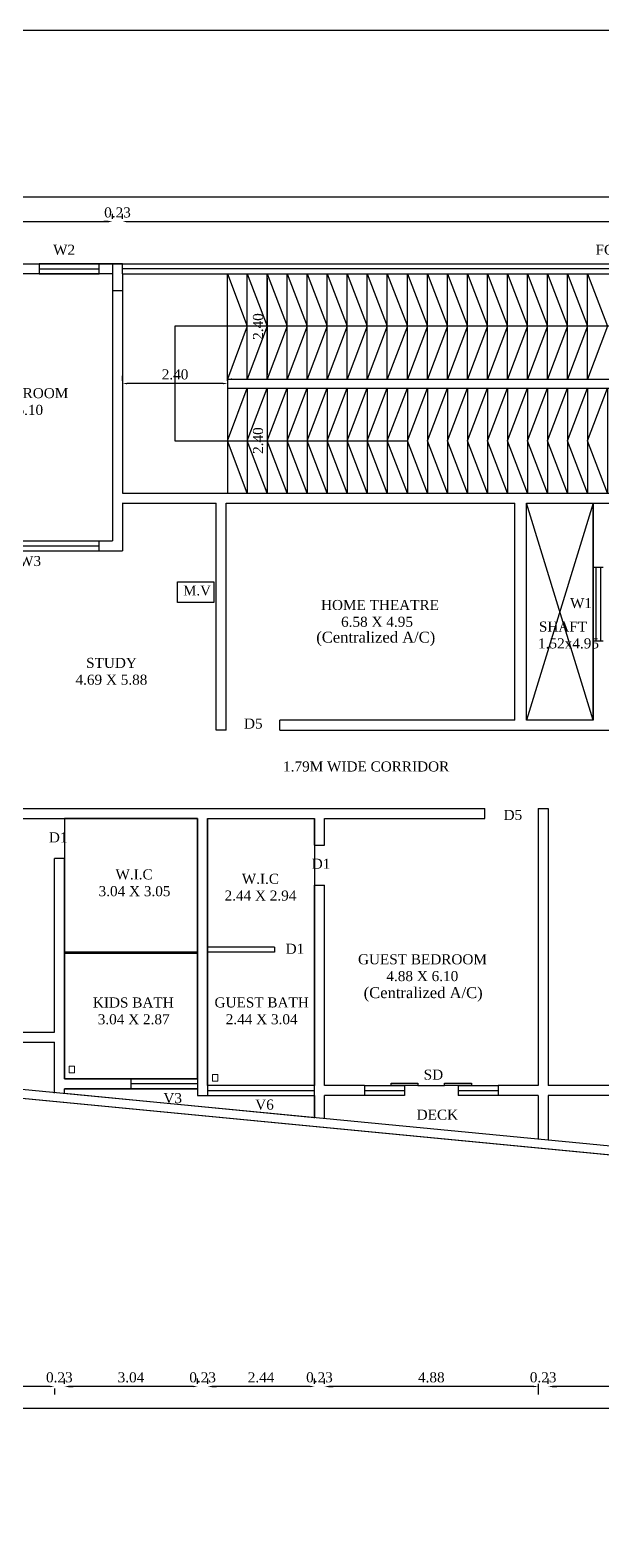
# Model space of a CAD drawing. Header units: metres. Extents: x 2754 to 3501, y 1112 to 1514.
# Drawn here: x 3233.13 to 3246.18, y 1411.53 to 1445.9 of the extents above; entities that cross this region are included whole.
import ezdxf
from ezdxf.enums import TextEntityAlignment as Align
from ezdxf.lldxf.tags import DXFTag

# ---------------------------------------------------------------- set-up
doc = ezdxf.new("R2010")
doc.units = ezdxf.units.M
doc.linetypes.add('Demolished', pattern=[4.8, 3.2, -1.6])
for name, color, linetype in [('A-ANNO-DIMS', 2, 'Continuous'), ('A-DOOR', 2, 'Continuous'), ('A-FLOR', 2, 'Continuous'), ('A-WALL', 2, 'Continuous'), ('AR -DOOR', 2, 'Continuous'), ('AR-DOOR', 2, 'Continuous'), ('AR-HIDDEN', 2, 'DASHED'), ('AR-THIN', 8, 'Continuous'), ('AR-WALL', 7, 'Continuous'), ('BLK_1_FLR_4_BLT_UP_AREA', 1, 'Continuous'), ('BLK_1_FLR_4_BLT_UP_AREA_DEDUCT', 1, 'Continuous'), ('BLK_1_FLR_4_WC_BATH', 223, 'Continuous')]:
    doc.layers.add(name, color=color, linetype=linetype)
doc.layers.add('BLK_1_FLR_4_WASH', color=55, linetype='Continuous', lineweight=5)
doc.styles.add('ANAND', font='times.ttf')
tags = doc.linetypes.add('DASHED', pattern=[0.75, 0.5, -0.25]).pattern_tags.tags
tags[6:7] = [DXFTag(74, 4), DXFTag(75, 0), DXFTag(340, '0'), DXFTag(46, 1.0), DXFTag(50, 0.0), DXFTag(44, 0.0), DXFTag(45, 0.0)]
tags[4:5] = [DXFTag(74, 4), DXFTag(75, 0), DXFTag(340, '0'), DXFTag(46, 1.0), DXFTag(50, 0.0), DXFTag(44, 0.0), DXFTag(45, 0.0)]
doc.dimstyles.new('V1', dxfattribs={"dimtxt": 0.23, "dimasz": 0.1, "dimexe": 0.18, "dimexo": 0.0625, "dimgap": 0.09, "dimtad": 1, "dimzin": 0, "dimdsep": 46, "dimtxsty": 'ANAND', "dimcen": 0.09, "dimadec": 0, "dimazin": 0, "dimtfac": 1, "dimtix": 1, "dimtofl": 0, "dimtmove": 2, "dimatfit": 0, "dimfxl": 0, "dimtolj": 1, "dimtzin": 0, "dimarcsym": 0})

# ---------------------------------------------------------------- blocks, each defined once
blk = doc.blocks.new('*D196')
at = {"color": 0, "lineweight": -2}
for p, q in [((3230.12, 1441.595), (3230.12, 1441.712)), ((3230.22, 1441.532), (3234.91, 1441.532)), ((3235.01, 1441.595), (3235.01, 1441.712))]:
    blk.add_line(p, q, dxfattribs=at)
at = {"color": 0}
for points in [[(3230.22, 1441.549), (3230.22, 1441.515), (3230.12, 1441.532)], [(3234.91, 1441.549), (3234.91, 1441.515), (3235.01, 1441.532)]]:
    blk.add_solid(points, dxfattribs=at)
at = {"layer": 'Defpoints', "color": 0}
for p in [(3230.12, 1441.532), (3235.01, 1441.532), (3235.01, 1441.532)]:
    blk.add_point(p, dxfattribs=at)
at = {"color": 0, "insert": (3232.565, 1441.739), "char_height": 0.23, "attachment_point": 5, "style": 'ANAND'}
blk.add_mtext('\\A1;4.89', dxfattribs=at)
blk = doc.blocks.new('*D197')
at = {"color": 0, "lineweight": -2}
for p, q in [((3234.91, 1441.532), (3234.81, 1441.532)), ((3235.01, 1441.595), (3235.01, 1441.712)), ((3235.239, 1441.595), (3235.239, 1441.712)), ((3235.339, 1441.532), (3235.439, 1441.532))]:
    blk.add_line(p, q, dxfattribs=at)
at = {"color": 0}
for points in [[(3234.91, 1441.549), (3234.91, 1441.515), (3235.01, 1441.532)], [(3235.339, 1441.549), (3235.339, 1441.515), (3235.239, 1441.532)]]:
    blk.add_solid(points, dxfattribs=at)
at = {"layer": 'Defpoints', "color": 0}
for p in [(3235.01, 1441.532), (3235.239, 1441.532), (3235.239, 1441.532)]:
    blk.add_point(p, dxfattribs=at)
at = {"color": 0, "insert": (3235.125, 1441.739), "char_height": 0.23, "attachment_point": 5, "style": 'ANAND'}
blk.add_mtext('\\A1;0.23', dxfattribs=at)
blk = doc.blocks.new('*D198')
at = {"color": 0, "lineweight": -2}
for p, q in [((3235.239, 1441.595), (3235.239, 1441.712)), ((3235.339, 1441.532), (3260.387, 1441.532)), ((3260.487, 1441.595), (3260.487, 1441.712))]:
    blk.add_line(p, q, dxfattribs=at)
at = {"color": 0}
for points in [[(3235.339, 1441.549), (3235.339, 1441.515), (3235.239, 1441.532)], [(3260.387, 1441.549), (3260.387, 1441.515), (3260.487, 1441.532)]]:
    blk.add_solid(points, dxfattribs=at)
at = {"layer": 'Defpoints', "color": 0}
for p in [(3235.239, 1441.532), (3260.487, 1441.532), (3260.487, 1441.532)]:
    blk.add_point(p, dxfattribs=at)
at = {"color": 0, "insert": (3247.863, 1441.739), "char_height": 0.23, "attachment_point": 5, "style": 'ANAND'}
blk.add_mtext('\\A1;25.25', dxfattribs=at)
blk = doc.blocks.new('*D205')
at = {"color": 0, "lineweight": -2}
for p, q in [((3219.567, 1442.157), (3219.567, 1442.274)), ((3291.805, 1442.157), (3291.805, 1442.274)), ((3219.667, 1442.094), (3291.705, 1442.094))]:
    blk.add_line(p, q, dxfattribs=at)
at = {"color": 0}
for points in [[(3219.667, 1442.111), (3219.667, 1442.078), (3219.567, 1442.094)], [(3291.705, 1442.111), (3291.705, 1442.078), (3291.805, 1442.094)]]:
    blk.add_solid(points, dxfattribs=at)
at = {"layer": 'Defpoints', "color": 0}
for p in [(3219.567, 1442.094), (3291.805, 1442.094), (3291.805, 1442.094)]:
    blk.add_point(p, dxfattribs=at)
at = {"color": 0, "insert": (3255.686, 1442.302), "char_height": 0.23, "attachment_point": 5, "style": 'ANAND'}
blk.add_mtext('\\A1;72.24', dxfattribs=at)
blk = doc.blocks.new('*D224')
at = {"color": 0, "lineweight": -2}
for p, q in [((3244.955, 1414.998), (3244.955, 1415.115)), ((3251.546, 1414.998), (3251.546, 1415.115)), ((3251.446, 1414.935), (3245.055, 1414.935))]:
    blk.add_line(p, q, dxfattribs=at)
at = {"color": 0}
for points in [[(3245.055, 1414.952), (3245.055, 1414.919), (3244.955, 1414.935)], [(3251.446, 1414.952), (3251.446, 1414.919), (3251.546, 1414.935)]]:
    blk.add_solid(points, dxfattribs=at)
at = {"layer": 'Defpoints', "color": 0}
for p in [(3244.955, 1414.935), (3244.955, 1414.935), (3251.546, 1414.935)]:
    blk.add_point(p, dxfattribs=at)
at = {"color": 0, "insert": (3248.251, 1415.143), "char_height": 0.23, "attachment_point": 5, "style": 'ANAND'}
blk.add_mtext('\\A1;6.59', dxfattribs=at)
blk = doc.blocks.new('*D225')
at = {"color": 0, "lineweight": -2}
for p, q in [((3244.955, 1414.998), (3244.955, 1415.115)), ((3244.626, 1414.935), (3244.526, 1414.935)), ((3244.726, 1414.994), (3244.726, 1414.755)), ((3245.055, 1414.935), (3245.155, 1414.935))]:
    blk.add_line(p, q, dxfattribs=at)
at = {"color": 0}
for points in [[(3244.626, 1414.952), (3244.626, 1414.919), (3244.726, 1414.935)], [(3245.055, 1414.952), (3245.055, 1414.919), (3244.955, 1414.935)]]:
    blk.add_solid(points, dxfattribs=at)
at = {"layer": 'Defpoints', "color": 0}
for p in [(3244.726, 1415.057), (3244.726, 1414.935), (3244.955, 1414.935)]:
    blk.add_point(p, dxfattribs=at)
at = {"color": 0, "insert": (3244.841, 1415.143), "char_height": 0.23, "attachment_point": 5, "style": 'ANAND'}
blk.add_mtext('\\A1;0.23', dxfattribs=at)
blk = doc.blocks.new('*D226')
at = {"color": 0, "lineweight": -2}
for p, q in [((3239.85, 1414.998), (3239.85, 1415.115)), ((3244.626, 1414.935), (3239.95, 1414.935)), ((3244.726, 1414.994), (3244.726, 1414.755))]:
    blk.add_line(p, q, dxfattribs=at)
at = {"color": 0}
for points in [[(3239.95, 1414.952), (3239.95, 1414.919), (3239.85, 1414.935)], [(3244.626, 1414.952), (3244.626, 1414.919), (3244.726, 1414.935)]]:
    blk.add_solid(points, dxfattribs=at)
at = {"layer": 'Defpoints', "color": 0}
for p in [(3244.726, 1415.057), (3239.85, 1414.935), (3239.85, 1414.935)]:
    blk.add_point(p, dxfattribs=at)
at = {"color": 0, "insert": (3242.288, 1415.143), "char_height": 0.23, "attachment_point": 5, "style": 'ANAND'}
blk.add_mtext('\\A1;4.88', dxfattribs=at)
blk = doc.blocks.new('*D227')
at = {"color": 0, "lineweight": -2}
for p, q in [((3239.621, 1414.998), (3239.621, 1415.115)), ((3239.85, 1414.998), (3239.85, 1415.115)), ((3239.521, 1414.935), (3239.421, 1414.935)), ((3239.95, 1414.935), (3240.05, 1414.935))]:
    blk.add_line(p, q, dxfattribs=at)
at = {"color": 0}
for points in [[(3239.521, 1414.952), (3239.521, 1414.919), (3239.621, 1414.935)], [(3239.95, 1414.952), (3239.95, 1414.919), (3239.85, 1414.935)]]:
    blk.add_solid(points, dxfattribs=at)
at = {"layer": 'Defpoints', "color": 0}
for p in [(3239.621, 1414.935), (3239.621, 1414.935), (3239.85, 1414.935)]:
    blk.add_point(p, dxfattribs=at)
at = {"color": 0, "insert": (3239.735, 1415.143), "char_height": 0.23, "attachment_point": 5, "style": 'ANAND'}
blk.add_mtext('\\A1;0.23', dxfattribs=at)
blk = doc.blocks.new('*D228')
at = {"color": 0, "lineweight": -2}
for p, q in [((3237.183, 1414.998), (3237.183, 1415.115)), ((3239.621, 1414.998), (3239.621, 1415.115)), ((3239.521, 1414.935), (3237.283, 1414.935))]:
    blk.add_line(p, q, dxfattribs=at)
at = {"color": 0}
for points in [[(3237.283, 1414.952), (3237.283, 1414.919), (3237.183, 1414.935)], [(3239.521, 1414.952), (3239.521, 1414.919), (3239.621, 1414.935)]]:
    blk.add_solid(points, dxfattribs=at)
at = {"layer": 'Defpoints', "color": 0}
for p in [(3237.183, 1414.935), (3237.183, 1414.935), (3239.621, 1414.935)]:
    blk.add_point(p, dxfattribs=at)
at = {"color": 0, "insert": (3238.402, 1415.143), "char_height": 0.23, "attachment_point": 5, "style": 'ANAND'}
blk.add_mtext('\\A1;2.44', dxfattribs=at)
blk = doc.blocks.new('*D229')
at = {"color": 0, "lineweight": -2}
for p, q in [((3236.954, 1414.998), (3236.954, 1415.115)), ((3237.183, 1414.998), (3237.183, 1415.115)), ((3236.854, 1414.935), (3236.754, 1414.935)), ((3237.283, 1414.935), (3237.383, 1414.935))]:
    blk.add_line(p, q, dxfattribs=at)
at = {"color": 0}
for points in [[(3236.854, 1414.952), (3236.854, 1414.919), (3236.954, 1414.935)], [(3237.283, 1414.952), (3237.283, 1414.919), (3237.183, 1414.935)]]:
    blk.add_solid(points, dxfattribs=at)
at = {"layer": 'Defpoints', "color": 0}
for p in [(3236.954, 1414.935), (3236.954, 1414.935), (3237.183, 1414.935)]:
    blk.add_point(p, dxfattribs=at)
at = {"color": 0, "insert": (3237.068, 1415.143), "char_height": 0.23, "attachment_point": 5, "style": 'ANAND'}
blk.add_mtext('\\A1;0.23', dxfattribs=at)
blk = doc.blocks.new('*D230')
at = {"color": 0, "lineweight": -2}
for p, q in [((3233.912, 1414.998), (3233.912, 1415.115)), ((3236.954, 1414.998), (3236.954, 1415.115)), ((3236.854, 1414.935), (3234.012, 1414.935))]:
    blk.add_line(p, q, dxfattribs=at)
at = {"color": 0}
for points in [[(3234.012, 1414.952), (3234.012, 1414.919), (3233.912, 1414.935)], [(3236.854, 1414.952), (3236.854, 1414.919), (3236.954, 1414.935)]]:
    blk.add_solid(points, dxfattribs=at)
at = {"layer": 'Defpoints', "color": 0}
for p in [(3233.912, 1414.935), (3233.912, 1414.935), (3236.954, 1414.935)]:
    blk.add_point(p, dxfattribs=at)
at = {"color": 0, "insert": (3235.433, 1415.143), "char_height": 0.23, "attachment_point": 5, "style": 'ANAND'}
blk.add_mtext('\\A1;3.04', dxfattribs=at)
blk = doc.blocks.new('*D231')
at = {"color": 0, "lineweight": -2}
for p, q in [((3233.912, 1414.998), (3233.912, 1415.115)), ((3233.583, 1414.935), (3233.483, 1414.935)), ((3233.683, 1414.89), (3233.683, 1414.755)), ((3234.012, 1414.935), (3234.112, 1414.935))]:
    blk.add_line(p, q, dxfattribs=at)
at = {"color": 0}
for points in [[(3233.583, 1414.952), (3233.583, 1414.919), (3233.683, 1414.935)], [(3234.012, 1414.952), (3234.012, 1414.919), (3233.912, 1414.935)]]:
    blk.add_solid(points, dxfattribs=at)
at = {"layer": 'Defpoints', "color": 0}
for p in [(3233.683, 1414.952), (3233.683, 1414.935), (3233.912, 1414.935)]:
    blk.add_point(p, dxfattribs=at)
at = {"color": 0, "insert": (3233.797, 1415.143), "char_height": 0.23, "attachment_point": 5, "style": 'ANAND'}
blk.add_mtext('\\A1;0.23', dxfattribs=at)
blk = doc.blocks.new('*D232')
at = {"color": 0, "lineweight": -2}
for p, q in [((3222.926, 1414.998), (3222.926, 1415.115)), ((3233.583, 1414.935), (3223.026, 1414.935)), ((3233.683, 1414.89), (3233.683, 1414.755))]:
    blk.add_line(p, q, dxfattribs=at)
at = {"color": 0}
for points in [[(3223.026, 1414.952), (3223.026, 1414.919), (3222.926, 1414.935)], [(3233.583, 1414.952), (3233.583, 1414.919), (3233.683, 1414.935)]]:
    blk.add_solid(points, dxfattribs=at)
at = {"layer": 'Defpoints', "color": 0}
for p in [(3222.926, 1414.935), (3222.926, 1414.935), (3233.683, 1414.952)]:
    blk.add_point(p, dxfattribs=at)
at = {"color": 0, "insert": (3228.305, 1415.143), "char_height": 0.23, "attachment_point": 5, "style": 'ANAND'}
blk.add_mtext('\\A1;10.76', dxfattribs=at)
blk = doc.blocks.new('*D236')
at = {"color": 0, "lineweight": -2}
for p, q in [((3219.567, 1414.265), (3219.567, 1414.614)), ((3291.705, 1414.434), (3219.667, 1414.434)), ((3291.805, 1414.265), (3291.805, 1414.614))]:
    blk.add_line(p, q, dxfattribs=at)
at = {"color": 0}
for points in [[(3219.667, 1414.45), (3219.667, 1414.417), (3219.567, 1414.434)], [(3291.705, 1414.45), (3291.705, 1414.417), (3291.805, 1414.434)]]:
    blk.add_solid(points, dxfattribs=at)
at = {"layer": 'Defpoints', "color": 0}
for p in [(3219.567, 1414.434), (3219.567, 1414.202), (3291.805, 1414.202)]:
    blk.add_point(p, dxfattribs=at)
at = {"color": 0, "insert": (3255.686, 1414.641), "char_height": 0.23, "attachment_point": 5, "style": 'ANAND'}
blk.add_mtext('\\A1;72.24', dxfattribs=at)
blk = doc.blocks.new('*D427')
at = {"color": 0, "lineweight": -2}
for p, q in [((3238.541, 1440.236), (3238.541, 1438.036)), ((3238.603, 1440.336), (3238.721, 1440.336)), ((3238.603, 1437.936), (3238.721, 1437.936))]:
    blk.add_line(p, q, dxfattribs=at)
at = {"color": 0}
for points in [[(3238.524, 1440.236), (3238.558, 1440.236), (3238.541, 1440.336)], [(3238.524, 1438.036), (3238.558, 1438.036), (3238.541, 1437.936)]]:
    blk.add_solid(points, dxfattribs=at)
at = {"layer": 'Defpoints', "color": 0}
for p in [(3238.541, 1440.336), (3238.541, 1437.936), (3238.541, 1437.936)]:
    blk.add_point(p, dxfattribs=at)
at = {"color": 0, "insert": (3238.334, 1439.136), "char_height": 0.23, "attachment_point": 5, "rotation": 90, "style": 'ANAND'}
blk.add_mtext('\\A1;2.40', dxfattribs=at)
blk = doc.blocks.new('*D428')
at = {"color": 0, "lineweight": -2}
for p, q in [((3238.603, 1437.732), (3238.721, 1437.732)), ((3238.541, 1437.632), (3238.541, 1435.432)), ((3238.603, 1435.332), (3238.721, 1435.332))]:
    blk.add_line(p, q, dxfattribs=at)
at = {"color": 0}
for points in [[(3238.524, 1437.632), (3238.558, 1437.632), (3238.541, 1437.732)], [(3238.524, 1435.432), (3238.558, 1435.432), (3238.541, 1435.332)]]:
    blk.add_solid(points, dxfattribs=at)
at = {"layer": 'Defpoints', "color": 0}
for p in [(3238.541, 1437.732), (3238.541, 1435.332), (3238.541, 1435.332)]:
    blk.add_point(p, dxfattribs=at)
at = {"color": 0, "insert": (3238.334, 1436.532), "char_height": 0.23, "attachment_point": 5, "rotation": 90, "style": 'ANAND'}
blk.add_mtext('\\A1;2.40', dxfattribs=at)
blk = doc.blocks.new('*D429')
at = {"color": 0, "lineweight": -2}
for p, q in [((3235.239, 1437.897), (3235.239, 1438.014)), ((3237.539, 1437.834), (3235.339, 1437.834)), ((3237.639, 1437.897), (3237.639, 1438.014))]:
    blk.add_line(p, q, dxfattribs=at)
at = {"color": 0}
for points in [[(3235.339, 1437.851), (3235.339, 1437.817), (3235.239, 1437.834)], [(3237.539, 1437.851), (3237.539, 1437.817), (3237.639, 1437.834)]]:
    blk.add_solid(points, dxfattribs=at)
at = {"layer": 'Defpoints', "color": 0}
for p in [(3235.239, 1437.834), (3235.239, 1437.834), (3237.639, 1437.834)]:
    blk.add_point(p, dxfattribs=at)
at = {"color": 0, "insert": (3236.439, 1438.041), "char_height": 0.23, "attachment_point": 5, "style": 'ANAND'}
blk.add_mtext('\\A1;2.40', dxfattribs=at)
blk = doc.blocks.new('*D430')
at = {"color": 0, "lineweight": -2}
for p, q in [((3237.639, 1437.998), (3237.639, 1438.116)), ((3260.487, 1437.998), (3260.487, 1438.116)), ((3237.739, 1437.936), (3260.387, 1437.936))]:
    blk.add_line(p, q, dxfattribs=at)
at = {"color": 0}
for points in [[(3237.739, 1437.953), (3237.739, 1437.919), (3237.639, 1437.936)], [(3260.387, 1437.953), (3260.387, 1437.919), (3260.487, 1437.936)]]:
    blk.add_solid(points, dxfattribs=at)
at = {"layer": 'Defpoints', "color": 0}
for p in [(3237.639, 1437.936, 0), (3260.487, 1437.936, 0), (3260.487, 1437.936)]:
    blk.add_point(p, dxfattribs=at)
at = {"color": 0, "insert": (3249.063, 1438.143), "char_height": 0.23, "attachment_point": 5, "style": 'ANAND'}
blk.add_mtext('\\A1;22.85', dxfattribs=at)

msp = doc.modelspace()

# ---------------------------------------------------------------- linework, layer by layer
at = {"color": 7, "elevation": 0}
for points in [[(3213.89741, 1445.90328), (3297.33367, 1445.90328), (3297.33367, 1377.14689), (3213.89741, 1377.14689)], [(3233.33395, 1440.33593), (3234.70444, 1440.33593), (3234.70444, 1440.56453), (3233.33395, 1440.56453)]]:
    msp.add_lwpolyline(points, close=True, dxfattribs=at)
at = {"color": 7, "linetype": 'Demolished'}
msp.add_lwpolyline([(3236.49707, 1433.30686), (3237.32579, 1433.30686), (3237.32579, 1432.83268), (3236.49707, 1432.83268)], close=True, dxfattribs=at)
at = {"layer": 'A-ANNO-DIMS'}
for p, q in [((3233.91159, 1424.85677, 0), (3236.95397, 1424.85677, 0)), ((3233.91159, 1424.83137, 0), (3236.95397, 1424.83137, 0))]:
    msp.add_line(p, q, dxfattribs=at)
at = {"layer": 'A-DOOR', "elevation": 0}
for points in [[(3241.98317, 1421.80877), (3241.37357, 1421.80877), (3241.37357, 1421.85957), (3241.98317, 1421.85957), (3241.98317, 1421.80877)], [(3243.2017, 1421.80877), (3242.5921, 1421.80877), (3242.5921, 1421.85957), (3243.2017, 1421.85957), (3243.2017, 1421.80877)]]:
    msp.add_lwpolyline(points, dxfattribs=at)
at = {"layer": 'A-FLOR'}
msp.add_line((3241.98317, 1421.80877, 0), (3242.5921, 1421.80877, 0), dxfattribs=at)
at = {"layer": 'A-WALL'}
for p, q in [((3235.01035, 1435.10794, 0), (3235.01035, 1434.23993, 0)), ((3235.23863, 1435.10794, 0), (3235.23863, 1434.01133, 0)), ((3237.37973, 1429.92193, 0), (3237.37973, 1435.10353, 0)), ((3237.60833, 1429.92193, 0), (3237.60833, 1435.10353, 0)), ((3234.70444, 1434.01133, 0), (3235.23863, 1434.01133, 0)), ((3237.60833, 1429.92193, 0), (3237.37973, 1429.92193, 0)), ((3238.8282, 1429.92193, 0), (3254.88751, 1429.92193, 0)), ((3232.00017, 1428.13337, 0), (3234.03859, 1428.13337, 0)), ((3234.03859, 1428.13337, 0), (3243.50776, 1428.13337, 0)), ((3243.50776, 1427.90477, 0), (3243.50776, 1428.13337, 0)), ((3244.72637, 1428.13337, 0), (3244.72637, 1421.80877, 0)), ((3244.72637, 1428.13337, 0), (3244.95497, 1428.13337, 0)), ((3244.95497, 1428.13337, 0), (3244.95497, 1421.80877, 0)), ((3232.00017, 1427.90477, 0), (3234.03859, 1427.90477, 0)), ((3234.03859, 1427.90477, 0), (3236.95397, 1427.90477, 0)), ((3236.95397, 1427.90477, 0), (3236.95397, 1421.58017, 0)), ((3237.18257, 1427.90477, 0), (3239.62097, 1427.90477, 0)), ((3237.18257, 1427.90477, 0), (3237.18257, 1421.58017, 0)), ((3239.62097, 1427.29517, 0), (3239.62097, 1427.90477, 0)), ((3239.84957, 1427.90477, 0), (3243.50776, 1427.90477, 0)), ((3239.84957, 1427.29517, 0), (3239.84957, 1427.90477, 0)), ((3239.62097, 1427.29517, 0), (3239.84957, 1427.29517, 0)), ((3233.68299, 1423.02797, 0), (3233.68299, 1426.99037, 0)), ((3233.91159, 1426.99037, 0), (3233.68299, 1426.99037, 0)), ((3233.91159, 1421.96117, 0), (3233.91159, 1426.99037, 0)), ((3239.62097, 1424.94021, 0), (3239.62097, 1426.38121, 0)), ((3239.62097, 1426.38121, 0), (3239.84957, 1426.38121, 0)), ((3239.84957, 1424.94021, 0), (3239.84957, 1426.38121, 0)), ((3238.70657, 1424.96561, 0), (3237.18257, 1424.96561, 0)), ((3238.70657, 1424.85131, 0), (3237.18257, 1424.85131, 0)), ((3238.70657, 1424.96561, 0), (3238.70657, 1424.85131, 0)), ((3239.62097, 1421.06106, 0), (3239.62097, 1424.94021, 0)), ((3239.84957, 1421.80877, 0), (3239.84957, 1424.94021, 0)), ((3232.48919, 1423.02797, 0), (3233.68299, 1423.02797, 0)), ((3232.48919, 1422.79937, 0), (3233.68299, 1422.79937, 0)), ((3233.68299, 1421.63251, 0), (3233.68299, 1422.79937, 0)), ((3233.91159, 1421.62151, 0), (3233.91159, 1421.73257, 0)), ((3236.95397, 1421.58017, 0), (3237.18257, 1421.58017, 0)), ((3240.76397, 1421.80877, 0), (3239.84957, 1421.80877, 0)), ((3239.84957, 1421.05006, 0), (3239.84957, 1421.58017, 0)), ((3240.76397, 1421.58017, 0), (3239.84957, 1421.58017, 0)), ((3240.76397, 1421.80877, 0), (3240.76397, 1421.58017, 0)), ((3243.81197, 1421.80877, 0), (3243.81197, 1421.58017, 0)), ((3244.72637, 1421.80877, 0), (3243.81197, 1421.80877, 0)), ((3244.72637, 1421.58017, 0), (3243.81197, 1421.58017, 0)), ((3244.72637, 1421.58017, 0), (3244.72637, 1420.58073, 0)), ((3246.61815, 1421.80877, 0), (3244.95497, 1421.80877, 0)), ((3244.95497, 1421.58017, 0), (3244.95497, 1420.56973, 0)), ((3246.61815, 1421.58017, 0), (3244.95497, 1421.58017, 0))]:
    msp.add_line(p, q, dxfattribs=at)
at = {"layer": 'AR -DOOR'}
for p, q in [((3234.70444, 1440.44701, 0), (3233.33395, 1440.44701, 0)), ((3262.87415, 1440.45023, 0), (3235.23895, 1440.45023, 0)), ((3231.65644, 1434.12563, 0), (3234.70444, 1434.12563, 0)), ((3236.95397, 1421.84687, 0), (3235.43235, 1421.84687, 0)), ((3237.18257, 1421.69447, 0), (3239.62097, 1421.69447, 0)), ((3240.76397, 1421.69447, 0), (3241.67837, 1421.69447, 0)), ((3242.89757, 1421.69447, 0), (3243.81197, 1421.69447, 0))]:
    msp.add_line(p, q, dxfattribs=at)
at = {"layer": 'AR-DOOR'}
for p, q in [((3246.04354, 1433.63212, 0), (3246.04354, 1431.95212, 0)), ((3246.15136, 1433.63212, 0), (3246.15136, 1431.95212, 0))]:
    msp.add_line(p, q, dxfattribs=at)
at = {"layer": 'AR-HIDDEN', "ltscale": 5}
for p, q in [((3245.98315, 1435.10353, 0), (3244.45915, 1430.15053, 0)), ((3245.98315, 1430.15053, 0), (3244.45915, 1435.10353, 0))]:
    msp.add_line(p, q, dxfattribs=at)
at = {"layer": 'AR-THIN'}
for p, q in [((3233.33395, 1440.56453, 0), (3234.70444, 1440.56453, 0)), ((3235.23895, 1440.56453, 0), (3262.87415, 1440.56453, 0)), ((3235.01035, 1440.33593, 0), (3233.33395, 1440.33593, 0)), ((3235.23895, 1440.33593, 0), (3262.87415, 1440.33593, 0)), ((3237.63895, 1437.73213, 0), (3237.63895, 1435.33213, 0)), ((3231.65644, 1434.23993, 0), (3234.70444, 1434.23993, 0)), ((3231.65644, 1434.01133, 0), (3234.70444, 1434.01133, 0)), ((3245.98315, 1431.95209, 0), (3245.98315, 1433.63209, 0)), ((3236.95397, 1421.96117, 0), (3235.43235, 1421.96117, 0)), ((3236.95397, 1421.73257, 0), (3235.22245, 1421.73257, 0)), ((3239.62097, 1421.80877, 0), (3237.18257, 1421.80877, 0)), ((3237.18257, 1421.58017, 0), (3239.62097, 1421.58017, 0)), ((3240.76397, 1421.80877, 0), (3241.67837, 1421.80877, 0)), ((3241.67837, 1421.58017, 0), (3240.76397, 1421.58017, 0)), ((3241.67837, 1421.80877, 0), (3241.67837, 1421.58017, 0)), ((3242.89757, 1421.80877, 0), (3243.81197, 1421.80877, 0)), ((3242.89757, 1421.80877, 0), (3242.89757, 1421.58017, 0)), ((3243.81197, 1421.58017, 0), (3242.89757, 1421.58017, 0))]:
    msp.add_line(p, q, dxfattribs=at)
at = {"layer": 'AR-THIN', "elevation": 0}
for points in [[(3237.63895, 1437.93593), (3237.63895, 1440.33593), (3238.08375, 1439.14213), (3237.63895, 1437.93593)], [(3238.08375, 1437.93593), (3238.08375, 1440.33593), (3238.54095, 1439.14213), (3238.08375, 1437.93593)], [(3238.54095, 1437.93593), (3238.54095, 1440.33593), (3238.99815, 1439.14213), (3238.54095, 1437.93593)], [(3238.99815, 1437.93593), (3238.99815, 1440.33593), (3239.45535, 1439.14213), (3238.99815, 1437.93593)], [(3239.45535, 1437.93593), (3239.45535, 1440.33593), (3239.91255, 1439.14213), (3239.45535, 1437.93593)], [(3239.91255, 1437.93593), (3239.91255, 1440.33593), (3240.36975, 1439.14213), (3239.91255, 1437.93593)], [(3240.36975, 1437.93593), (3240.36975, 1440.33593), (3240.82695, 1439.14213), (3240.36975, 1437.93593)], [(3240.82695, 1437.93593), (3240.82695, 1440.33593), (3241.28415, 1439.14213), (3240.82695, 1437.93593)], [(3241.28415, 1437.93593), (3241.28415, 1440.33593), (3241.74135, 1439.14213), (3241.28415, 1437.93593)], [(3241.74135, 1437.93593), (3241.74135, 1440.33593), (3242.19855, 1439.14213), (3241.74135, 1437.93593)], [(3242.19855, 1437.93593), (3242.19855, 1440.33593), (3242.65575, 1439.14213), (3242.19855, 1437.93593)], [(3242.65575, 1437.93593), (3242.65575, 1440.33593), (3243.11295, 1439.14213), (3242.65575, 1437.93593)], [(3243.11295, 1437.93593), (3243.11295, 1440.33593), (3243.57015, 1439.14213), (3243.11295, 1437.93593)], [(3243.57015, 1437.93593), (3243.57015, 1440.33593), (3244.02735, 1439.14213), (3243.57015, 1437.93593)], [(3244.02735, 1437.93593), (3244.02735, 1440.33593), (3244.48455, 1439.14213), (3244.02735, 1437.93593)], [(3244.48455, 1437.93593), (3244.48455, 1440.33593), (3244.94175, 1439.14213), (3244.48455, 1437.93593)], [(3244.94175, 1437.93593), (3244.94175, 1440.33593), (3245.39895, 1439.14213), (3244.94175, 1437.93593)], [(3245.39895, 1437.93593), (3245.39895, 1440.33593), (3245.85615, 1439.14213), (3245.39895, 1437.93593)], [(3245.85615, 1437.93593), (3245.85615, 1440.33593), (3246.31335, 1439.14213), (3245.85615, 1437.93593)], [(3260.48655, 1439.14213), (3236.43275, 1439.14213), (3236.43275, 1436.52593), (3241.74135, 1436.52593)], [(3238.08375, 1437.73213), (3238.08375, 1435.33213), (3237.63895, 1436.52593), (3238.08375, 1437.73213)], [(3238.54095, 1437.73213), (3238.54095, 1435.33213), (3238.08375, 1436.52593), (3238.54095, 1437.73213)], [(3238.99815, 1437.73213), (3238.99815, 1435.33213), (3238.54095, 1436.52593), (3238.99815, 1437.73213)], [(3239.45535, 1437.73213), (3239.45535, 1435.33213), (3238.99815, 1436.52593), (3239.45535, 1437.73213)], [(3239.91255, 1437.73213), (3239.91255, 1435.33213), (3239.45535, 1436.52593), (3239.91255, 1437.73213)], [(3240.36975, 1437.73213), (3240.36975, 1435.33213), (3239.91255, 1436.52593), (3240.36975, 1437.73213)], [(3240.82695, 1437.73213), (3240.82695, 1435.33213), (3240.36975, 1436.52593), (3240.82695, 1437.73213)], [(3241.28415, 1437.73213), (3241.28415, 1435.33213), (3240.82695, 1436.52593), (3241.28415, 1437.73213)], [(3241.74135, 1437.73213), (3241.74135, 1435.33213), (3241.28415, 1436.52593), (3241.74135, 1437.73213)], [(3242.19855, 1437.73213), (3242.19855, 1435.33213), (3241.74135, 1436.52593), (3242.19855, 1437.73213)], [(3242.65575, 1437.73213), (3242.65575, 1435.33213), (3242.19855, 1436.52593), (3242.65575, 1437.73213)], [(3243.11295, 1437.73213), (3243.11295, 1435.33213), (3242.65575, 1436.52593), (3243.11295, 1437.73213)], [(3243.57015, 1437.73213), (3243.57015, 1435.33213), (3243.11295, 1436.52593), (3243.57015, 1437.73213)], [(3244.02735, 1437.73213), (3244.02735, 1435.33213), (3243.57015, 1436.52593), (3244.02735, 1437.73213)], [(3244.48455, 1437.73213), (3244.48455, 1435.33213), (3244.02735, 1436.52593), (3244.48455, 1437.73213)], [(3244.94175, 1437.73213), (3244.94175, 1435.33213), (3244.48455, 1436.52593), (3244.94175, 1437.73213)], [(3245.39895, 1437.73213), (3245.39895, 1435.33213), (3244.94175, 1436.52593), (3245.39895, 1437.73213)], [(3245.85615, 1437.73213), (3245.85615, 1435.33213), (3245.39895, 1436.52593), (3245.85615, 1437.73213)], [(3246.31335, 1437.73213), (3246.31335, 1435.33213), (3245.85615, 1436.52593), (3246.31335, 1437.73213)]]:
    msp.add_lwpolyline(points, dxfattribs=at)
at = {"layer": 'AR-WALL'}
for p, q in [((3232.92644, 1440.56453, 0), (3233.33395, 1440.56453, 0)), ((3233.33395, 1440.56453, 0), (3233.33395, 1440.33593, 0)), ((3235.23895, 1440.56453, 0), (3234.70444, 1440.56453, 0)), ((3235.01035, 1440.56453, 0), (3235.01035, 1435.10353, 0)), ((3235.23895, 1440.33593, 0), (3235.23895, 1440.56453, 0)), ((3233.33395, 1440.33593, 0), (3232.92644, 1440.33593, 0)), ((3235.23895, 1440.33593, 0), (3235.23895, 1435.33213, 0)), ((3235.01035, 1439.95493, 0), (3235.23895, 1439.95493, 0)), ((3237.63895, 1437.93593, 0), (3260.48655, 1437.93593, 0)), ((3237.63895, 1437.93593, 0), (3237.63895, 1437.73213, 0)), ((3237.63895, 1437.73213, 0), (3260.48655, 1437.73213, 0)), ((3235.23895, 1435.33213, 0), (3260.94375, 1435.33213, 0)), ((3235.23863, 1435.10353, 0), (3237.37973, 1435.10353, 0)), ((3237.60833, 1435.10353, 0), (3244.19245, 1435.10353, 0)), ((3244.19245, 1430.15053, 0), (3244.19245, 1435.10353, 0)), ((3244.45915, 1435.10353, 0), (3260.94375, 1435.10353, 0)), ((3244.45915, 1430.15053, 0), (3244.45915, 1435.10353, 0)), ((3245.98315, 1430.15053, 0), (3245.98315, 1435.10353, 0)), ((3234.70444, 1434.01133, 0), (3234.70444, 1434.23993, 0)), ((3234.70444, 1434.23993, 0), (3235.01035, 1434.23993, 0)), ((3246.21175, 1433.63213, 0), (3245.98315, 1433.63209, 0)), ((3246.21175, 1431.95213, 0), (3245.98315, 1431.95209, 0)), ((3244.19245, 1430.15053, 0), (3238.8282, 1430.15053, 0)), ((3238.8282, 1429.92193, 0), (3238.8282, 1430.15053, 0)), ((3245.98315, 1430.15053, 0), (3244.45915, 1430.15053, 0)), ((3291.80475, 1415.84593, 0), (3220.66108, 1422.69255, 0)), ((3281.31455, 1417.05961, 0), (3220.68054, 1422.89482, 0)), ((3235.43235, 1421.96117, 0), (3233.91159, 1421.96117, 0)), ((3235.43235, 1421.96117, 0), (3235.43235, 1421.73257, 0)), ((3235.43235, 1421.73257, 0), (3233.91159, 1421.73257, 0))]:
    msp.add_line(p, q, dxfattribs=at)
at = {"layer": 'BLK_1_FLR_4_BLT_UP_AREA', "color": 1, "elevation": 0}
msp.add_lwpolyline([(3219.56715, 1440.56453), (3267.34455, 1440.56453), (3267.34455, 1432.44757), (3266.3407, 1432.44757), (3266.3407, 1418.2965), (3219.56715, 1422.79783)], close=True, dxfattribs=at)
at = {"layer": 'BLK_1_FLR_4_BLT_UP_AREA_DEDUCT', "color": 1, "ltscale": 5, "elevation": 0}
for points in [[(3244.45915, 1435.10353), (3245.98315, 1435.10353), (3245.98315, 1430.15053), (3244.45915, 1430.15053)], [(3239.62097, 1421.58017), (3239.62097, 1421.07206), (3233.91159, 1421.62151), (3233.91159, 1421.73257), (3236.95397, 1421.73257), (3236.95397, 1421.58017)]]:
    msp.add_lwpolyline(points, close=True, dxfattribs=at)
at = {"layer": 'BLK_1_FLR_4_WASH', "color": 60}
for points in [[(3234.01832, 1422.24611), (3234.01832, 1422.09611), (3234.14082, 1422.09611), (3234.14082, 1422.24611)], [(3237.29292, 1422.05593), (3237.29292, 1421.90593), (3237.41541, 1421.90593), (3237.41541, 1422.05593)]]:
    msp.add_lwpolyline(points, close=True, dxfattribs=at)
at = {"layer": 'BLK_1_FLR_4_WC_BATH', "elevation": 0}
for points in [[(3233.91159, 1421.96117), (3236.95397, 1421.96117), (3236.95397, 1427.90477), (3233.91159, 1427.90477)], [(3237.18257, 1427.90477), (3239.62097, 1427.90477), (3239.62097, 1421.80877), (3237.18257, 1421.80877)]]:
    msp.add_lwpolyline(points, close=True, dxfattribs=at)

# ---------------------------------------------------------------- texts
at = {"style": 'ANAND'}
for s, p in [('W2', (3233.90624, 1440.88817, 0)), ('FG', (3246.25881, 1440.88817, 0)), ('W3', (3233.12983, 1433.78134)), ('W1', (3245.7062, 1432.81994, 0)), ('D5', (3238.22451, 1430.06991, 0)), ('1.79M WIDE CORRIDOR', (3240.80078, 1429.09037)), ('D5', (3244.15031, 1427.98261, 0)), ('D1', (3233.77029, 1427.47373, 0)), ('D1', (3239.77148, 1426.87164, 0)), ('D1', (3239.1752, 1424.93025, 0)), ('SD', (3242.33581, 1422.05519, 0)), ('V3', (3236.38433, 1421.51929, 0)), ('V6', (3238.48032, 1421.37108, 0))]:
    msp.add_text(s, height=0.23, dxfattribs=at).set_placement(p, align=Align.MIDDLE)
at = {"color": 7, "style": 'ANAND'}
for s, height, p in [('M.V', 0.225, (3236.62434, 1432.99679)), ('(Centralized A/C)', 0.25, (3239.66201, 1431.91863)), ('(Centralized A/C)', 0.25, (3240.74404, 1423.80225))]:
    msp.add_text(s, height=height, dxfattribs=at).set_placement(p)
at = {"style": 'ANAND'}
msp.add_text('DECK', height=0.23, dxfattribs=at).set_placement((3241.954, 1421.0267, 0))
at = {"char_height": 0.23, "attachment_point": 1, "style": 'ANAND'}
for s, insert, width in [(' KIDS BEDROOM \\P{\\W5.826171; }4.89 X 6.10', (3231.28047, 1437.73045, 0), 2.575602), (' HOME THEATRE \\P{\\W6.271484; }6.58 X 4.95', (3239.68367, 1432.89368, 0), 2.631651), ('{\\W0.174804; }SHAFT\\P1.52x4.95', (3244.72529, 1432.40042, 0), 1.0757102), ('{\\W6.84857; }STUDY \\P{\\W4.063414; }4.69 X 5.88', (3233.81345, 1431.57165, 0), 2.2688143), ('{\\W7.33789; }W.I.C \\P{\\W2.898437; }3.04 X 3.05', (3234.4417, 1426.74333, 0), 2.0597188), ('{\\W5.33789; }W.I.C \\P{\\W0.797851; }2.44 X 2.94', (3237.49912, 1426.64257, 0), 1.7201081), ('{\\W0.112304; }GUEST BEDROOM \\P{\\W7.603515; }4.88 X 6.10', (3240.60258, 1424.80428, 0), 2.8774045), ('{\\W1.058112; }KIDS BATH \\P{\\W2.320807; }3.04 X 2.87', (3234.47248, 1423.81802, 0), 1.9689305), ('{\\W3.249047; }GUEST BATH \\P{\\W6.194359; }2.44 X 3.04', (3237.05748, 1423.81932, 0), 2.636464)]:
    msp.add_mtext(s, dxfattribs=dict(at, insert=insert, width=width))

# ---------------------------------------------------------------- dimensions: what is measured, and where the dimension line sits
at = {"color": 7}
for p1, p2, distance, picture, middle in [((3219.56715, 1442.09431, 0), (3291.80475, 1442.09431, 0), 0, '*D205', (3255.68595, 1442.30164, 0)), ((3238.54095, 1440.33593, 0), (3238.54095, 1437.93593, 0), 0, '*D427', (3238.33363, 1439.13593, 0)), ((3237.63895, 1437.83403, 0), (3235.23895, 1437.83403, 0), 0, '*D429', (3236.43895, 1438.04135, 0)), ((3237.63895, 1437.93593, 0), (3260.48655, 1437.93593, 0), 0, '*D430', (3249.06275, 1438.14325)), ((3238.54095, 1437.73213, 0), (3238.54095, 1435.33213, 0), 0, '*D428', (3238.33363, 1436.53213, 0)), ((3291.80475, 1414.20231, 0), (3219.56715, 1414.20231, 0), -0.23122, '*D236', (3255.68595, 1414.64084, 0))]:
    dim = msp.add_aligned_dim(p1=p1, p2=p2, distance=distance, dimstyle='V1', dxfattribs=at)
    dim.commit()
    dim.dimension.update_dxf_attribs({"geometry": picture, "text_midpoint": middle})
for base, p1, p2, picture, middle in [((3235.01035, 1441.53211, 0), (3230.11974, 1441.53211, 0), (3235.01035, 1441.53211, 0), '*D196', (3232.56505, 1441.73944, 0)), ((3235.23895, 1441.53211, 0), (3235.01035, 1441.53211, 0), (3235.23895, 1441.53211, 0), '*D197', (3235.12465, 1441.73944, 0)), ((3260.48655, 1441.53211, 0), (3235.23895, 1441.53211, 0), (3260.48655, 1441.53211, 0), '*D198', (3247.86275, 1441.73944, 0))]:
    dim = msp.add_linear_dim(base=base, p1=p1, p2=p2, angle=180, dimstyle='V1', dxfattribs=at)
    dim.commit()
    dim.dimension.update_dxf_attribs({"geometry": picture, "text_midpoint": middle})
for base, p1, p2, picture, middle in [((3222.92609, 1414.93544, 0), (3233.68299, 1414.9521, 0), (3222.92609, 1414.93544, 0), '*D232', (3228.30454, 1415.14276, 0)), ((3233.68299, 1414.93544, 0), (3233.91159, 1414.93544, 0), (3233.68299, 1414.9521, 0), '*D231', (3233.79729, 1415.14276, 0)), ((3233.91159, 1414.93544, 0), (3236.95397, 1414.93544, 0), (3233.91159, 1414.93544, 0), '*D230', (3235.43278, 1415.14276, 0)), ((3236.95397, 1414.93544, 0), (3237.18257, 1414.93544, 0), (3236.95397, 1414.93544, 0), '*D229', (3237.06827, 1415.14276, 0)), ((3237.18257, 1414.93544, 0), (3239.62097, 1414.93544, 0), (3237.18257, 1414.93544, 0), '*D228', (3238.40177, 1415.14276, 0)), ((3239.62097, 1414.93544, 0), (3239.84957, 1414.93544, 0), (3239.62097, 1414.93544, 0), '*D227', (3239.73527, 1415.14276, 0)), ((3239.84957, 1414.93544, 0), (3244.72637, 1415.05669, 0), (3239.84957, 1414.93544, 0), '*D226', (3242.28797, 1415.14276, 0)), ((3244.72637, 1414.93544, 0), (3244.95497, 1414.93544, 0), (3244.72637, 1415.05669, 0), '*D225', (3244.84067, 1415.14276, 0)), ((3244.95497, 1414.93544, 0), (3251.54627, 1414.93544, 0), (3244.95497, 1414.93544, 0), '*D224', (3248.25062, 1415.14276, 0))]:
    dim = msp.add_linear_dim(base=base, p1=p1, p2=p2, dimstyle='V1', dxfattribs=at)
    dim.commit()
    dim.dimension.update_dxf_attribs({"geometry": picture, "text_midpoint": middle})

doc.saveas('drawing.dxf')
